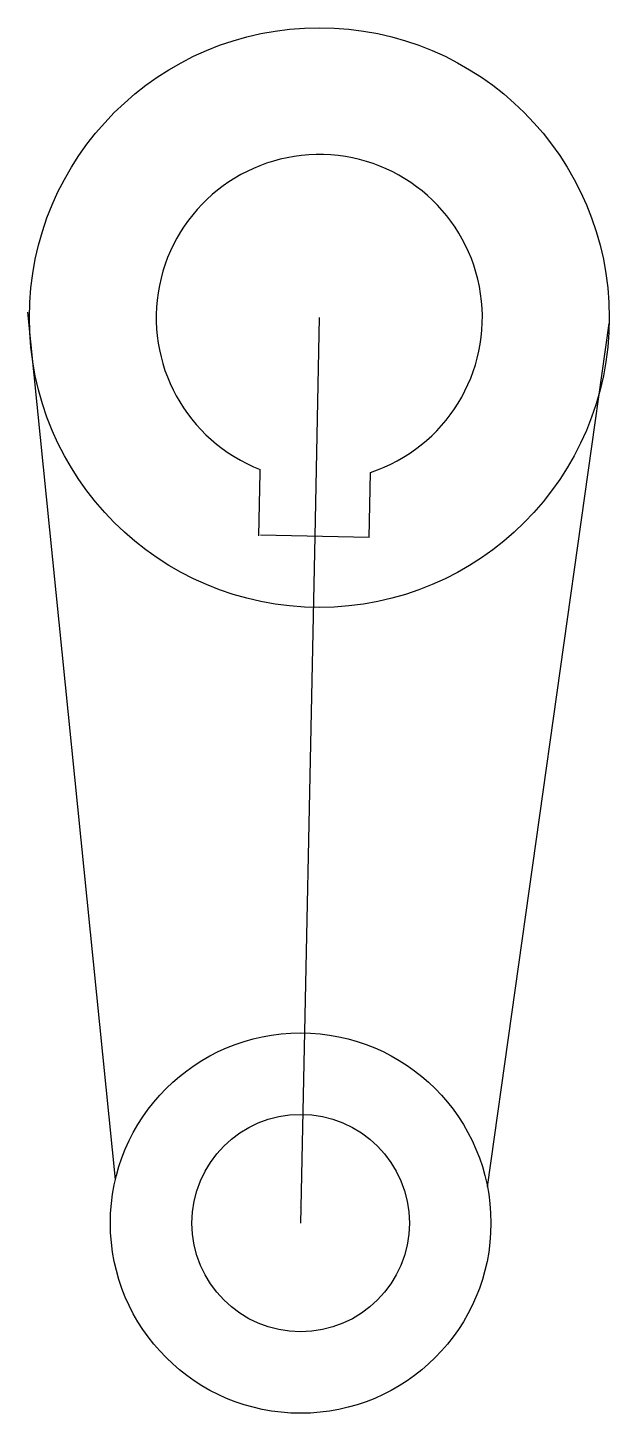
# Model space of a CAD drawing. Header units: millimetres. Extents: x 625 to 2005, y 1624 to 2641.
# Drawn here: x 1941.3 to 2005.5, y 1623.5 to 1776.5 of the extents above.
import ezdxf

# ---------------------------------------------------------------- set-up
doc = ezdxf.new("R2010")
doc.units = ezdxf.units.MM

msp = doc.modelspace()

# ---------------------------------------------------------------- linework, layer by layer
for p, q in [((1950.95, 1649.34), (1941.28, 1745.12)), ((1941.47, 1745.18), (1941.47, 1745.18)), ((1941.47, 1745.18), (1941.47, 1745.18)), ((1941.47, 1745.18), (1941.47, 1745.18)), ((1973.46, 1744.52), (1972.97, 1720.36)), ((1973.46, 1744.52), (1973.46, 1744.52)), ((1973.46, 1744.52), (1973.46, 1744.52)), ((1992.02, 1648.53), (2005.46, 1743.86)), ((1966.8, 1720.42), (1966.95, 1727.4)), ((1966.95, 1727.4), (1966.95, 1727.74)), ((1978.96, 1720.23), (1979.11, 1727.43)), ((1978.96, 1720.23), (1966.97, 1720.48)), ((1972.97, 1720.36), (1971.4, 1644.54)), ((1972.97, 1720.36), (1972.97, 1720.36)), ((1971.32, 1646.21), (1971.32, 1646.21))]:
    msp.add_line(p, q)
for centre, radius in [((1973.46, 1744.52), 32), ((1971.4, 1644.54), 21), ((1971.4, 1644.54), 12)]:
    msp.add_circle(centre, radius)
msp.add_arc((1973.46, 1744.52), 18, 288.2885, 248.7935)

doc.saveas('drawing.dxf')
